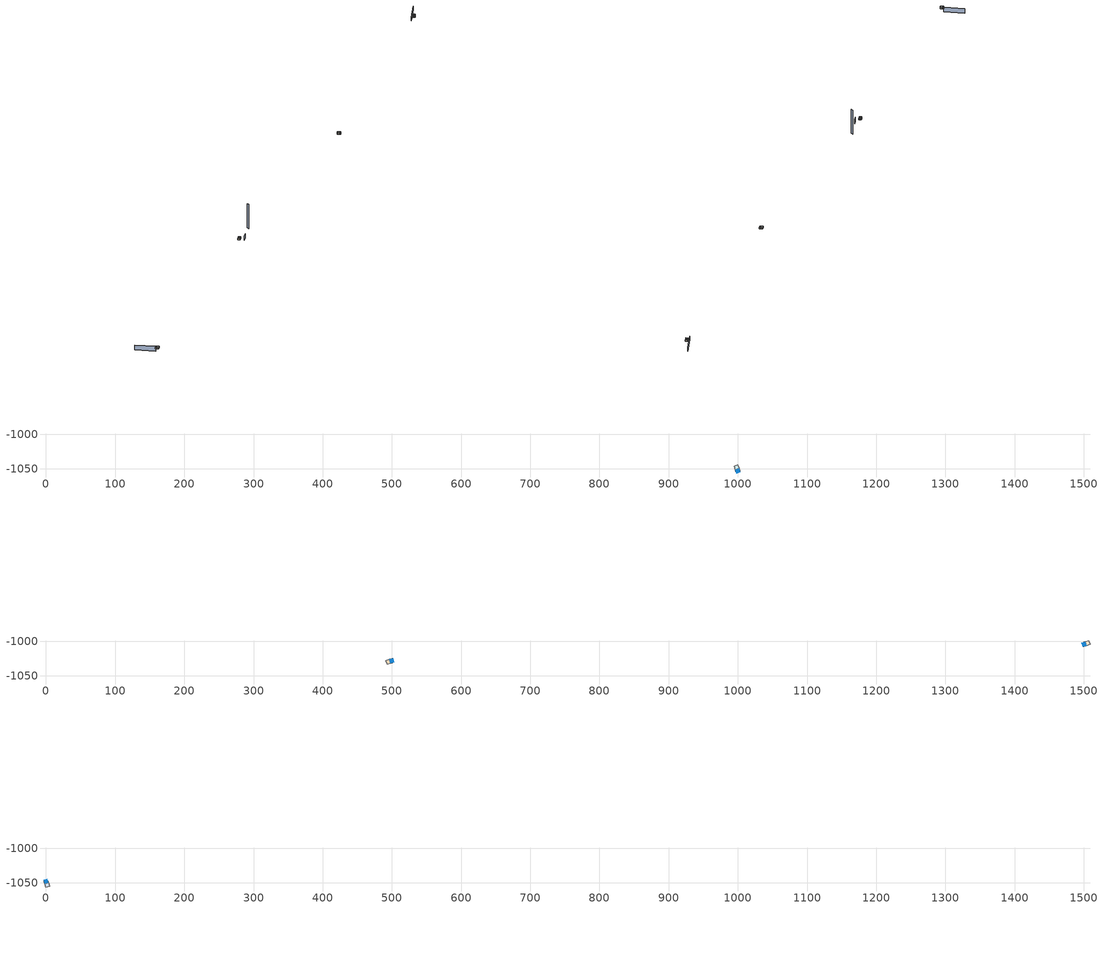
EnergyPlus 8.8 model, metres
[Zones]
2Perim
 floor adiabatic (115mmSandLimeBrick): 997.13,-1053.92 996.21,-1051.24 1001.89,-1049.29 1002.81,-1051.98 z0
 wall outside (U0-4): 997.13,-1053.92 1002.81,-1051.98 z0:3.28
 wall to 2Core (115mmSandLimeBrick): 1001.89,-1049.29 996.21,-1051.24 z0:3.28
 wall adiabatic (115mmSandLimeBrick): 1002.81,-1051.98 1001.89,-1049.29 / 996.21,-1051.24 997.13,-1053.92 z0:3.28
 window (Double): 997.22,-1053.89 1002.71,-1052.01 z0.85:2.21
 ceiling adiabatic (115mmSandLimeBrick): 997.13,-1053.92 1002.81,-1051.98 1002.12,-1049.97 996.44,-1051.91 z3.28
 roof outside (U0-3): 996.44,-1051.91 1002.12,-1049.97 1001.89,-1049.29 996.21,-1051.24 z3.28
2Core
 floor adiabatic (115mmSandLimeBrick): 996.21,-1051.24 994.43,-1046.04 1000.11,-1044.1 1001.89,-1049.29 z0
 wall adiabatic (115mmSandLimeBrick): 1001.89,-1049.29 1000.11,-1044.1 994.43,-1046.04 996.21,-1051.24 z0:3.28
 ceiling adiabatic (115mmSandLimeBrick): 996.21,-1051.24 1001.89,-1049.29 1000.55,-1045.4 994.88,-1047.34 z3.28
 roof outside (U0-3): 994.88,-1047.34 1000.55,-1045.4 1000.11,-1044.1 994.43,-1046.04 z3.28
1Perim
 floor adiabatic (115mmSandLimeBrick): 500.88,-1030.71 498.19,-1031.63 496.25,-1025.95 498.93,-1025.03 z6.56
 wall outside (U0-4): 500.88,-1030.71 498.93,-1025.03 z6.56:9.84
 wall to 1Core (115mmSandLimeBrick): 496.25,-1025.95 498.19,-1031.63 z6.56:9.84
 wall adiabatic (115mmSandLimeBrick): 498.93,-1025.03 496.25,-1025.95 / 498.19,-1031.63 500.88,-1030.71 z6.56:9.84
 window (Double): 500.84,-1030.61 498.97,-1025.13 z7.41:8.77
 ceiling adiabatic (115mmSandLimeBrick): 500.88,-1030.71 498.93,-1025.03 496.92,-1025.72 498.86,-1031.4 z9.84
 roof outside (U0-3): 498.86,-1031.4 496.92,-1025.72 496.25,-1025.95 498.19,-1031.63 z9.84
1Core
 floor adiabatic (115mmSandLimeBrick): 498.19,-1031.63 493,-1033.4 491.05,-1027.73 496.25,-1025.95 z6.56
 wall adiabatic (115mmSandLimeBrick): 496.25,-1025.95 491.05,-1027.73 493,-1033.4 498.19,-1031.63 z6.56:9.84
 ceiling adiabatic (115mmSandLimeBrick): 498.19,-1031.63 496.25,-1025.95 492.35,-1027.28 494.29,-1032.96 z9.84
 roof outside (U0-3): 494.29,-1032.96 492.35,-1027.28 491.05,-1027.73 493,-1033.4 z9.84
3Perim
 floor adiabatic (115mmSandLimeBrick): 1499.12,-1001.47 1501.81,-1000.55 1503.75,-1006.23 1501.07,-1007.14 z6.56
 wall outside (U0-4): 1499.12,-1001.47 1501.07,-1007.14 z6.56:9.84
 wall to 3Core (115mmSandLimeBrick): 1503.75,-1006.23 1501.81,-1000.55 z6.56:9.84
 wall adiabatic (115mmSandLimeBrick): 1501.07,-1007.14 1503.75,-1006.23 / 1501.81,-1000.55 1499.12,-1001.47 z6.56:9.84
 window (Double): 1499.16,-1001.56 1501.03,-1007.05 z7.41:8.77
 ceiling adiabatic (115mmSandLimeBrick): 1499.12,-1001.47 1501.07,-1007.14 1503.08,-1006.46 1501.14,-1000.78 z9.84
 roof outside (U0-3): 1501.14,-1000.78 1503.08,-1006.46 1503.75,-1006.23 1501.81,-1000.55 z9.84
3Core
 floor adiabatic (115mmSandLimeBrick): 1501.81,-1000.55 1507,-998.77 1508.95,-1004.45 1503.75,-1006.23 z6.56
 wall adiabatic (115mmSandLimeBrick): 1503.75,-1006.23 1508.95,-1004.45 1507,-998.77 1501.81,-1000.55 z6.56:9.84
 ceiling adiabatic (115mmSandLimeBrick): 1501.81,-1000.55 1503.75,-1006.23 1507.65,-1004.89 1505.71,-999.22 z9.84
 roof outside (U0-3): 1505.71,-999.22 1507.65,-1004.89 1508.95,-1004.45 1507,-998.77 z9.84
0Perim
 floor adiabatic (115mmSandLimeBrick): 2.87,-1046.65 3.79,-1049.34 -1.89,-1051.28 -2.81,-1048.6 z9.84
 wall outside (U0-4): 2.87,-1046.65 -2.81,-1048.6 z9.84:13.13
 wall to 0Core (115mmSandLimeBrick): -1.89,-1051.28 3.79,-1049.34 z9.84:13.13
 wall adiabatic (115mmSandLimeBrick): -2.81,-1048.6 -1.89,-1051.28 / 3.79,-1049.34 2.87,-1046.65 z9.84:13.13
 window (Double): 2.78,-1046.69 -2.71,-1048.56 z10.69:12.05
 ceiling adiabatic (115mmSandLimeBrick): 2.87,-1046.65 -2.81,-1048.6 -2.12,-1050.61 3.56,-1048.67 z13.13
 roof outside (U0-3): 3.56,-1048.67 -2.12,-1050.61 -1.89,-1051.28 3.79,-1049.34 z13.13
0Core
 floor adiabatic (115mmSandLimeBrick): 3.79,-1049.34 5.57,-1054.54 -0.11,-1056.48 -1.89,-1051.28 z9.84
 wall adiabatic (115mmSandLimeBrick): -1.89,-1051.28 -0.11,-1056.48 5.57,-1054.54 3.79,-1049.34 z9.84:13.13
 ceiling adiabatic (115mmSandLimeBrick): 3.79,-1049.34 -1.89,-1051.28 -0.55,-1055.18 5.12,-1053.24 z13.13
 roof outside (U0-3): 5.12,-1053.24 -0.55,-1055.18 -0.11,-1056.48 5.57,-1054.54 z13.13
shading: -14.7,-1000.07 1.41,-1047.16 / 512.61,-1036.64 503.6,-1038.68 z0:13.13; 553.51,-1022.33 551.72,-1026.83 z0:69.37; 1491.79,-1001.38 1535.59,-986.17 z0:10.71
[Site:GroundTemperature:BuildingSurface]
14, 14, 14, 14, 14, 14, 14, 14, 14, 14, 14, 14
[Site:GroundReflectance]
0.2, 0.2, 0.2, 0.2, 0.2, 0.2, 0.2, 0.2, 0.2, 0.2, 0.2, 0.2
[Site:GroundReflectance:SnowModifier]
1, 1
[Building]
Building: North Axis {deg}=0; Terrain=Suburbs; Loads Convergence Tolerance Value=.04; Temperature Convergence Tolerance Value {deltaC}=.4; Solar Distribution=MinimalShadowing; Maximum Number of Warmup Days=25
[Construction]
115mmSandLimeBrick: Plaster_0.005_115mmSandLimeBrick, Sand-Lime Brick_0.08_115mmSandLimeBrick, Plaster_0.08_115mmSandLimeBrick
U0-4: XPS Board_0.06_U0-4, General Concrete_0.2_U0-4
U0-3: XPS Board_0.12_U0-3, General Concrete_0.2_U0-3
Double: Generic Clear Glass 6mm_0.006_Double, ARGON_0.0013_Double, Generic Clear Glass 6mm_0.006_Double
[Material] Roughness=Rough; Thermal Absorptance=0.9
Name | Thickness {m} | Conductivity {W/m-K} | Density {kg/m3} | Specific Heat {J/kg-K} | Solar Absorptance | Visible Absorptance
Plaster_0.005_115mmSandLimeBrick | 0.005 | 1 | 2000 | 1130 | 0.6 | 0.6
Sand-Lime Brick_0.08_115mmSandLimeBrick | 0.08 | 0.56 | 1200 | 1000 | 0.6 | 0.6
Plaster_0.08_115mmSandLimeBrick | 0.08 | 1 | 2000 | 1130 | 0.6 | 0.6
XPS Board_0.06_U0-4 | 0.06 | 0.034 | 35 | 1400 | 0.6 | 0.6
General Concrete_0.2_U0-4; General Concrete_0.2_U0-3 | 0.2 | 2 | 2400 | 950 | 0.7 | 0.7
XPS Board_0.12_U0-3 | 0.12 | 0.034 | 35 | 1400 | 0.6 | 0.6
[WindowMaterial:Glazing]
Generic Clear Glass 6mm_0.006_Double: Optical Data Type=SpectralAverage; Window Glass Spectral Data Set=SpectralAverage; Thickness {m}=0.006; Solar Transmittance at Normal Incidence=0.68; Front Side Solar Reflectance at Normal Incidence=0.09; Back Side Solar Reflectance at Normal Incidence=0.1; Visible Transmittance at Normal Incidence=0.81; Front Side Visible Reflectance at Normal Incidence=0.11; Back Side Visible Reflectance at Normal Incidence=0.12; Infrared Transmittance at Normal Incidence=0; Front Side Infrared Hemispherical Emissivity=0.2; Back Side Infrared Hemispherical Emissivity=0.2; Conductivity {W/m-K}=0.9; Dirt Correction Factor for Solar and Visible Transmittance=1
[WindowMaterial:Gas]
ARGON_0.0013_Double: Gas Type=ARGON; Thickness {m}=0.0013
[EnergyManagementSystem:Sensor]
Name | Output:Variable or Output:Meter Index Key | Output:Variable or Output:Meter
OutdoorTemp | Environment | Site Outdoor Air Drybulb Temperature
OutdoorRelHumid | Environment | Site Outdoor Air Relative Humidity
USRNATVENT_0Perim; USRNATVENT_1Perim; USRNATVENT_2Perim; USRNATVENT_3Perim | AllOff | Schedule Value
[Zone] Type=1; Multiplier=1; Zone Inside Convection Algorithm=TARP; Zone Outside Convection Algorithm=DOE-2
Name | Volume {m3} | Floor Area {m2}
0Perim; 1Perim; 2Perim; 3Perim | 55.847 | 17.019
0Core; 1Core; 2Core; 3Core | 108.148 | 32.9573
[People] Number of People Schedule=60HrWk; Number of People Calculation Method=People/Area; People per Zone Floor Area {person/m2}=0.25; Fraction Radiant=0.3; Sensible Heat Fraction=AUTOCALCULATE; Carbon Dioxide Generation Rate {m3/s-W}=3.82e-08; Enable ASHRAE 55 Comfort Warnings=No; Mean Radiant Temperature Calculation Type=ZoneAveraged; Clothing Insulation Calculation Method=DynamicClothingModelASHRAE55; Thermal Comfort Model 1 Type=AdaptiveASH55
Name | Zone or ZoneList | Activity Level Schedule | Work Efficiency Schedule | Air Velocity Schedule
People 0Perim | 0Perim | 0PerimPeopleActivity | 0PerimWorkEfficiency | 0PerimAirVelocity
People 0Core | 0Core | 0CorePeopleActivity | 0CoreWorkEfficiency | 0CoreAirVelocity
People 1Perim | 1Perim | 1PerimPeopleActivity | 1PerimWorkEfficiency | 1PerimAirVelocity
People 1Core | 1Core | 1CorePeopleActivity | 1CoreWorkEfficiency | 1CoreAirVelocity
People 2Perim | 2Perim | 2PerimPeopleActivity | 2PerimWorkEfficiency | 2PerimAirVelocity
People 2Core | 2Core | 2CorePeopleActivity | 2CoreWorkEfficiency | 2CoreAirVelocity
People 3Perim | 3Perim | 3PerimPeopleActivity | 3PerimWorkEfficiency | 3PerimAirVelocity
People 3Core | 3Core | 3CorePeopleActivity | 3CoreWorkEfficiency | 3CoreAirVelocity
[ElectricEquipment] Schedule=AllOn; Design Level Calculation Method=Watts/Area; Watts per Zone Floor Area {W/m2}=35; Fraction Latent=0; Fraction Radiant=.2; Fraction Lost=0
Name | Zone or ZoneList
0Perim Equipment 1 | 0Perim
0Core Equipment 1 | 0Core
1Perim Equipment 1 | 1Perim
1Core Equipment 1 | 1Core
2Perim Equipment 1 | 2Perim
2Core Equipment 1 | 2Core
3Perim Equipment 1 | 3Perim
3Core Equipment 1 | 3Core
[Lights] Schedule=AllOn; Design Level Calculation Method=Watts/Area; Watts per Zone Floor Area {W/m2}=20; Return Air Fraction=0; Fraction Radiant=.42; Fraction Visible=.18; Fraction Replaceable=1
Name | Zone or ZoneList
0Perim General lighting | 0Perim
0Core General lighting | 0Core
1Perim General lighting | 1Perim
1Core General lighting | 1Core
2Perim General lighting | 2Perim
2Core General lighting | 2Core
3Perim General lighting | 3Perim
3Core General lighting | 3Core
[ZoneControl:Thermostat]
Name | Zone or ZoneList | Control Type Schedule | Control 1
0Perim Thermostat | 0Perim | 0PerimZoneControlTypeSched | Dual Setpoint - Zone 0Perim
0Core Thermostat | 0Core | 0CoreZoneControlTypeSched | Dual Setpoint - Zone 0Core
1Perim Thermostat | 1Perim | 1PerimZoneControlTypeSched | Dual Setpoint - Zone 1Perim
1Core Thermostat | 1Core | 1CoreZoneControlTypeSched | Dual Setpoint - Zone 1Core
2Perim Thermostat | 2Perim | 2PerimZoneControlTypeSched | Dual Setpoint - Zone 2Perim
2Core Thermostat | 2Core | 2CoreZoneControlTypeSched | Dual Setpoint - Zone 2Core
3Perim Thermostat | 3Perim | 3PerimZoneControlTypeSched | Dual Setpoint - Zone 3Perim
3Core Thermostat | 3Core | 3CoreZoneControlTypeSched | Dual Setpoint - Zone 3Core
[ThermostatSetpoint:DualSetpoint]
Name | Heating Setpoint Temperature Schedule | Cooling Setpoint Temperature Schedule
Dual Setpoint - Zone 0Perim | 0PerimHeating_SP_Sch | 0PerimCooling_SP_Sch
Dual Setpoint - Zone 0Core | 0CoreHeating_SP_Sch | 0CoreCooling_SP_Sch
Dual Setpoint - Zone 1Perim | 1PerimHeating_SP_Sch | 1PerimCooling_SP_Sch
Dual Setpoint - Zone 1Core | 1CoreHeating_SP_Sch | 1CoreCooling_SP_Sch
Dual Setpoint - Zone 2Perim | 2PerimHeating_SP_Sch | 2PerimCooling_SP_Sch
Dual Setpoint - Zone 2Core | 2CoreHeating_SP_Sch | 2CoreCooling_SP_Sch
Dual Setpoint - Zone 3Perim | 3PerimHeating_SP_Sch | 3PerimCooling_SP_Sch
Dual Setpoint - Zone 3Core | 3CoreHeating_SP_Sch | 3CoreCooling_SP_Sch
[Zone equipment]
0Perim: 0Perim Ideal Loads Air
0Core: 0Core Ideal Loads Air
1Perim: 1Perim Ideal Loads Air
1Core: 1Core Ideal Loads Air
2Perim: 2Perim Ideal Loads Air
2Core: 2Core Ideal Loads Air
3Perim: 3Perim Ideal Loads Air
3Core: 3Core Ideal Loads Air
[ZoneHVAC:IdealLoadsAirSystem] Maximum Heating Supply Air Temperature {C}=30; Minimum Cooling Supply Air Temperature {C}=18; Maximum Heating Supply Air Humidity Ratio {kgWater/kgDryAir}=0.01; Minimum Cooling Supply Air Humidity Ratio {kgWater/kgDryAir}=0.008; Heating Limit=NoLimit; Maximum Heating Air Flow Rate {m3/s}=100; Cooling Limit=NoLimit; Maximum Cooling Air Flow Rate {m3/s}=100; Heating Availability Schedule=AllOn; Cooling Availability Schedule=AllOn; Dehumidification Control Type=None; Humidification Control Type=None; Demand Controlled Ventilation Type=OccupancySchedule; Outdoor Air Economizer Type=NoEconomizer; Heat Recovery Type=None; Sensible Heat Recovery Effectiveness=0.7; Latent Heat Recovery Effectiveness=0.65
Name | Design Specification Outdoor Air Object
0Perim Ideal Loads Air | 0PerimMinFreshAir
0Core Ideal Loads Air | 0CoreMinFreshAir
1Perim Ideal Loads Air | 1PerimMinFreshAir
1Core Ideal Loads Air | 1CoreMinFreshAir
2Perim Ideal Loads Air | 2PerimMinFreshAir
2Core Ideal Loads Air | 2CoreMinFreshAir
3Perim Ideal Loads Air | 3PerimMinFreshAir
3Core Ideal Loads Air | 3CoreMinFreshAir
[DesignSpecification:OutdoorAir] Outdoor Air Method=Sum; Outdoor Air Flow per Person {m3/s-person}=0.001; Outdoor Air Flow per Zone Floor Area {m3/s-m2}=0.001; Outdoor Air Schedule=60HrWk
0PerimMinFreshAir; 0CoreMinFreshAir; 1PerimMinFreshAir; 1CoreMinFreshAir; 2PerimMinFreshAir; 2CoreMinFreshAir; 3PerimMinFreshAir; 3CoreMinFreshAir
[ZoneVentilation:DesignFlowRate] Schedule=AllOn; Design Flow Rate Calculation Method=AirChanges/Hour; Air Changes per Hour {1/hr}=0; Ventilation Type=NATURAL; Fan Pressure Rise {Pa}=0; Fan Total Efficiency=1; Constant Term Coefficient=1; Temperature Term Coefficient=0; Velocity Term Coefficient=0; Velocity Squared Term Coefficient=0; Minimum Indoor Temperature {C}=18; Delta Temperature {deltaC}=1; Maximum Wind Speed {m/s}=40
Name | Zone or ZoneList
0Perim ScheduledVent | 0Perim
1Perim ScheduledVent | 1Perim
2Perim ScheduledVent | 2Perim
3Perim ScheduledVent | 3Perim
[EnergyManagementSystem:Actuator] Actuated Component Type=Schedule:Constant; Actuated Component Control Type=Schedule Value
Name | Actuated Component Unique
NATVENT_AVAIL_SCHED_ACTUATOR_0Perim | NATVENT_AVAIL_SCHED_0Perim
NATVENT_AVAIL_SCHED_ACTUATOR_1Perim | NATVENT_AVAIL_SCHED_1Perim
NATVENT_AVAIL_SCHED_ACTUATOR_2Perim | NATVENT_AVAIL_SCHED_2Perim
NATVENT_AVAIL_SCHED_ACTUATOR_3Perim | NATVENT_AVAIL_SCHED_3Perim
[EnergyManagementSystem:ProgramCallingManager]
My 0Perim_Setpoint_Schedule_Calculator_Example: BeginTimestepBeforePredictor; 0Perim_ErlEnforceBinary
My 1Perim_Setpoint_Schedule_Calculator_Example: BeginTimestepBeforePredictor; 1Perim_ErlEnforceBinary
My 2Perim_Setpoint_Schedule_Calculator_Example: BeginTimestepBeforePredictor; 2Perim_ErlEnforceBinary
My 3Perim_Setpoint_Schedule_Calculator_Example: BeginTimestepBeforePredictor; 3Perim_ErlEnforceBinary
[EnergyManagementSystem:Program]
0Perim_ErlEnforceBinary: IF (USRNATVENT_0Perim > 0); Set NATVENT_AVAIL_SCHED_ACTUATOR_0Perim = 1; ELSE; Set NATVENT_AVAIL_SCHED_ACTUATOR_0Perim = 0; ENDIF
1Perim_ErlEnforceBinary: IF (USRNATVENT_1Perim > 0); Set NATVENT_AVAIL_SCHED_ACTUATOR_1Perim = 1; ELSE; Set NATVENT_AVAIL_SCHED_ACTUATOR_1Perim = 0; ENDIF
2Perim_ErlEnforceBinary: IF (USRNATVENT_2Perim > 0); Set NATVENT_AVAIL_SCHED_ACTUATOR_2Perim = 1; ELSE; Set NATVENT_AVAIL_SCHED_ACTUATOR_2Perim = 0; ENDIF
3Perim_ErlEnforceBinary: IF (USRNATVENT_3Perim > 0); Set NATVENT_AVAIL_SCHED_ACTUATOR_3Perim = 1; ELSE; Set NATVENT_AVAIL_SCHED_ACTUATOR_3Perim = 0; ENDIF
[ZoneVentilation:WindandStackOpenArea] Opening Area {m2}=6.3004; Opening Effectiveness=0; Effective Angle {deg}=0; Height Difference {m}=0.339461; Discharge Coefficient for Opening=0.6; Minimum Indoor Temperature {C}=26; Maximum Indoor Temperature {C}=100; Delta Temperature {deltaC}=1; Minimum Outdoor Temperature {C}=22; Maximum Outdoor Temperature {C}=26; Maximum Wind Speed {m/s}=40
Name | Zone | Opening Area Fraction Schedule
0PerimNatVent_Buoy | 0Perim | NATVENT_AVAIL_SCHED_0Perim
1PerimNatVent_Buoy | 1Perim | NATVENT_AVAIL_SCHED_1Perim
2PerimNatVent_Buoy | 2Perim | NATVENT_AVAIL_SCHED_2Perim
3PerimNatVent_Buoy | 3Perim | NATVENT_AVAIL_SCHED_3Perim
[ZoneInfiltration:DesignFlowRate] Schedule=On; Design Flow Rate Calculation Method=AirChanges/Hour; Air Changes per Hour {1/hr}=0.05; Constant Term Coefficient=1; Temperature Term Coefficient=0; Velocity Term Coefficient=0; Velocity Squared Term Coefficient=0
Name | Zone or ZoneList
0PerimInfiltration | 0Perim
1PerimInfiltration | 1Perim
2PerimInfiltration | 2Perim
3PerimInfiltration | 3Perim
[WaterUse:Equipment]
Name | Peak Flow Rate {m3/s} | Flow Rate Fraction Schedule | Target Temperature Schedule | Hot Water Supply Temperature Schedule | Cold Water Supply Temperature Schedule
DHW 0Perim | 0 | equipOffice | DHW Supply Temperature 0Perim | DHW Supply Temperature 0Perim | DHW Mains Temperature 0Perim
DHW 0Core | 9.15481e-06 | 60HrWk | DHW Supply Temperature 0Core | DHW Supply Temperature 0Core | DHW Mains Temperature 0Core
DHW 1Perim | 0 | equipOffice | DHW Supply Temperature 1Perim | DHW Supply Temperature 1Perim | DHW Mains Temperature 1Perim
DHW 1Core | 9.15481e-06 | 60HrWk | DHW Supply Temperature 1Core | DHW Supply Temperature 1Core | DHW Mains Temperature 1Core
DHW 2Perim | 0 | equipOffice | DHW Supply Temperature 2Perim | DHW Supply Temperature 2Perim | DHW Mains Temperature 2Perim
DHW 2Core | 9.15481e-06 | 60HrWk | DHW Supply Temperature 2Core | DHW Supply Temperature 2Core | DHW Mains Temperature 2Core
DHW 3Perim | 0 | equipOffice | DHW Supply Temperature 3Perim | DHW Supply Temperature 3Perim | DHW Mains Temperature 3Perim
DHW 3Core | 9.15481e-06 | 60HrWk | DHW Supply Temperature 3Core | DHW Supply Temperature 3Core | DHW Mains Temperature 3Core
[Schedule:Constant]
On: On/Off, 1
0PerimPeopleActivity; 0CorePeopleActivity; 1PerimPeopleActivity; 1CorePeopleActivity; 2PerimPeopleActivity; 2CorePeopleActivity; 3PerimPeopleActivity; 3CorePeopleActivity: Any Number, 125.28
0PerimAirVelocity; 0CoreAirVelocity; 1PerimAirVelocity; 1CoreAirVelocity; 2PerimAirVelocity; 2CoreAirVelocity; 3PerimAirVelocity; 3CoreAirVelocity: Any Number, 0.2
0PerimWorkEfficiency; 0CoreWorkEfficiency; 1PerimWorkEfficiency; 1CoreWorkEfficiency; 2PerimWorkEfficiency; 2CoreWorkEfficiency; 3PerimWorkEfficiency; 3CoreWorkEfficiency: Any Number, 0
0PerimHeating_SP_Sch; 0PerimCooling_SP_Sch; 0CoreHeating_SP_Sch; 0CoreCooling_SP_Sch; 1PerimHeating_SP_Sch; 1PerimCooling_SP_Sch; 1CoreHeating_SP_Sch; 1CoreCooling_SP_Sch; 2PerimHeating_SP_Sch; 2PerimCooling_SP_Sch; 2CoreHeating_SP_Sch; 2CoreCooling_SP_Sch; 3PerimHeating_SP_Sch; 3PerimCooling_SP_Sch; 3CoreHeating_SP_Sch; 3CoreCooling_SP_Sch: Temperature, 26
0PerimZoneControlTypeSched; 0CoreZoneControlTypeSched; 1PerimZoneControlTypeSched; 1CoreZoneControlTypeSched; 2PerimZoneControlTypeSched; 2CoreZoneControlTypeSched; 3PerimZoneControlTypeSched; 3CoreZoneControlTypeSched: Any Number, 4
NATVENT_AVAIL_SCHED_0Perim; NATVENT_AVAIL_SCHED_1Perim; NATVENT_AVAIL_SCHED_2Perim; NATVENT_AVAIL_SCHED_3Perim: Fraction, 1
DHW Supply Temperature 0Perim; DHW Supply Temperature 0Core; DHW Supply Temperature 1Perim; DHW Supply Temperature 1Core; DHW Supply Temperature 2Perim; DHW Supply Temperature 2Core; DHW Supply Temperature 3Perim; DHW Supply Temperature 3Core: Temperature, 65
DHW Mains Temperature 0Perim; DHW Mains Temperature 0Core; DHW Mains Temperature 1Perim; DHW Mains Temperature 1Core; DHW Mains Temperature 2Perim; DHW Mains Temperature 2Core; DHW Mains Temperature 3Perim; DHW Mains Temperature 3Core: Temperature, 10
[Schedule:Year]
60HrWk: 60HrWk, 1, 1, 12, 31
AllOn: AllOn, 1, 1, 12, 31
equipOffice: equipOffice, 1, 1, 12, 31
AllOff: AllOff, 1, 1, 12, 31
[Schedule:Week:Daily]
60HrWk: 60HrWkDay, 60HrWkDay, 60HrWkDay, 60HrWkDay, 60HrWkDay, 60HrWkDay, 60HrWkDay, 60HrWkDay, 60HrWkDay, 60HrWkDay, 60HrWkDay, 60HrWkDay
AllOn: AllOn, AllOn, AllOn, AllOn, AllOn, AllOn, AllOn, AllOn, AllOn, AllOn, AllOn, AllOn
equipOffice: equipOfficeWeekEnd, equipOffice, equipOffice, equipOffice, equipOffice, equipOffice, equipOfficeWeekEnd, equipOfficeWeekEnd, equipOffice, equipOffice, equipOffice, equipOffice
AllOff: AllOff, AllOff, AllOff, AllOff, AllOff, AllOff, AllOff, AllOff, AllOff, AllOff, AllOff, AllOff
[Schedule:Day:Hourly]
60HrWkDay: 0.2, 0.2, 0.2, 0.2, 0.2, 0.2, 0.2, 0.4, 0.8, 0.8, 1, 1, 0.8, 1, 1, 1, 0.8, 0.4, 0.2, 0.2, 0.2, 0.2, 0.2, 0.2
AllOn: 1, 1, 1, 1, 1, 1, 1, 1, 1, 1, 1, 1, 1, 1, 1, 1, 1, 1, 1, 1, 1, 1, 1, 1
equipOffice; equipOfficeWeekEnd: 0.1, 0.1, 0.1, 0.1, 0.1, 0.1, 0.1, 0.2, 0.4, 0.6, 0.8, 0.8, 0.4, 0.6, 0.8, 0.8, 0.4, 0.2, 0.1, 0.1, 0.1, 0.1, 0.1, 0.1
AllOff: 0, 0, 0, 0, 0, 0, 0, 0, 0, 0, 0, 0, 0, 0, 0, 0, 0, 0, 0, 0, 0, 0, 0, 0
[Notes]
----  This file was generated with Archsim v.4.0.2.17
-------------------------ERL SENSORS--------------------------
115mmSandLimeBrick GasType: Partition
